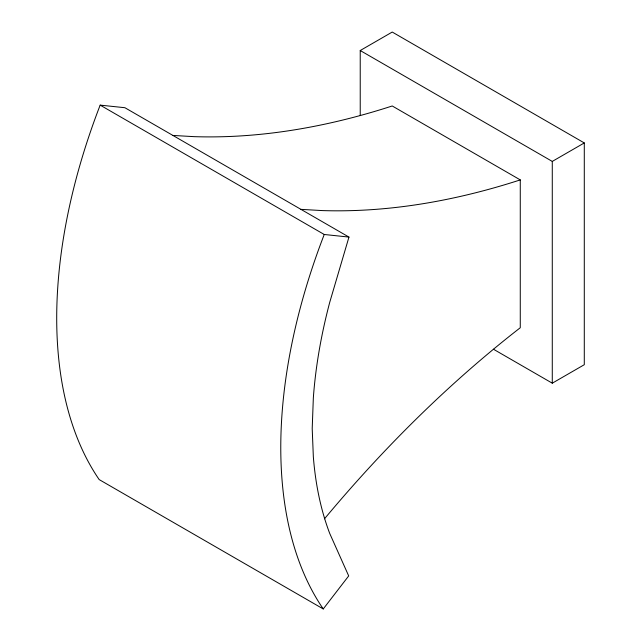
<?xml version="1.0" encoding="UTF-8"?>
<svg xmlns="http://www.w3.org/2000/svg" width="641" height="641" viewBox="0 0 641 641"><rect width="100%" height="100%" fill="white"/><g stroke="black" fill="none" stroke-linecap="round" stroke-linejoin="round"><path stroke-width="0.96" d="M348.96 237.082L329.714 302.384A417.339 240.952 -60 0 0 313.337 397.933L312.207 428.549L313.337 456.753A417.459 241.024 -60 0 0 329.714 533.432L348.696 575.922L323.248 608.95L99.179 479.588A461.72 266.576 -60 0 1 100.172 105.124L124.891 107.712L348.96 237.082L324.242 234.486L100.172 105.124M360.226 115.46L360.226 50.527L392.236 32.05L584.288 142.935L584.288 364.705L552.278 383.182L493.45 349.225M360.226 50.527L552.278 161.412L584.288 142.935M172.902 135.435L194.103 136.653A1109.082 640.335 -60 0 0 392.236 105.973L520.268 179.897L520.268 327.743A909.563 525.139 -60 0 0 324.482 518.817M300.941 209.359L322.143 210.577A1109.082 640.335 -60 0 0 520.268 179.897M552.278 161.412L552.278 383.182M323.248 608.95A461.72 266.576 -60 0 1 324.242 234.486"/></g></svg>
